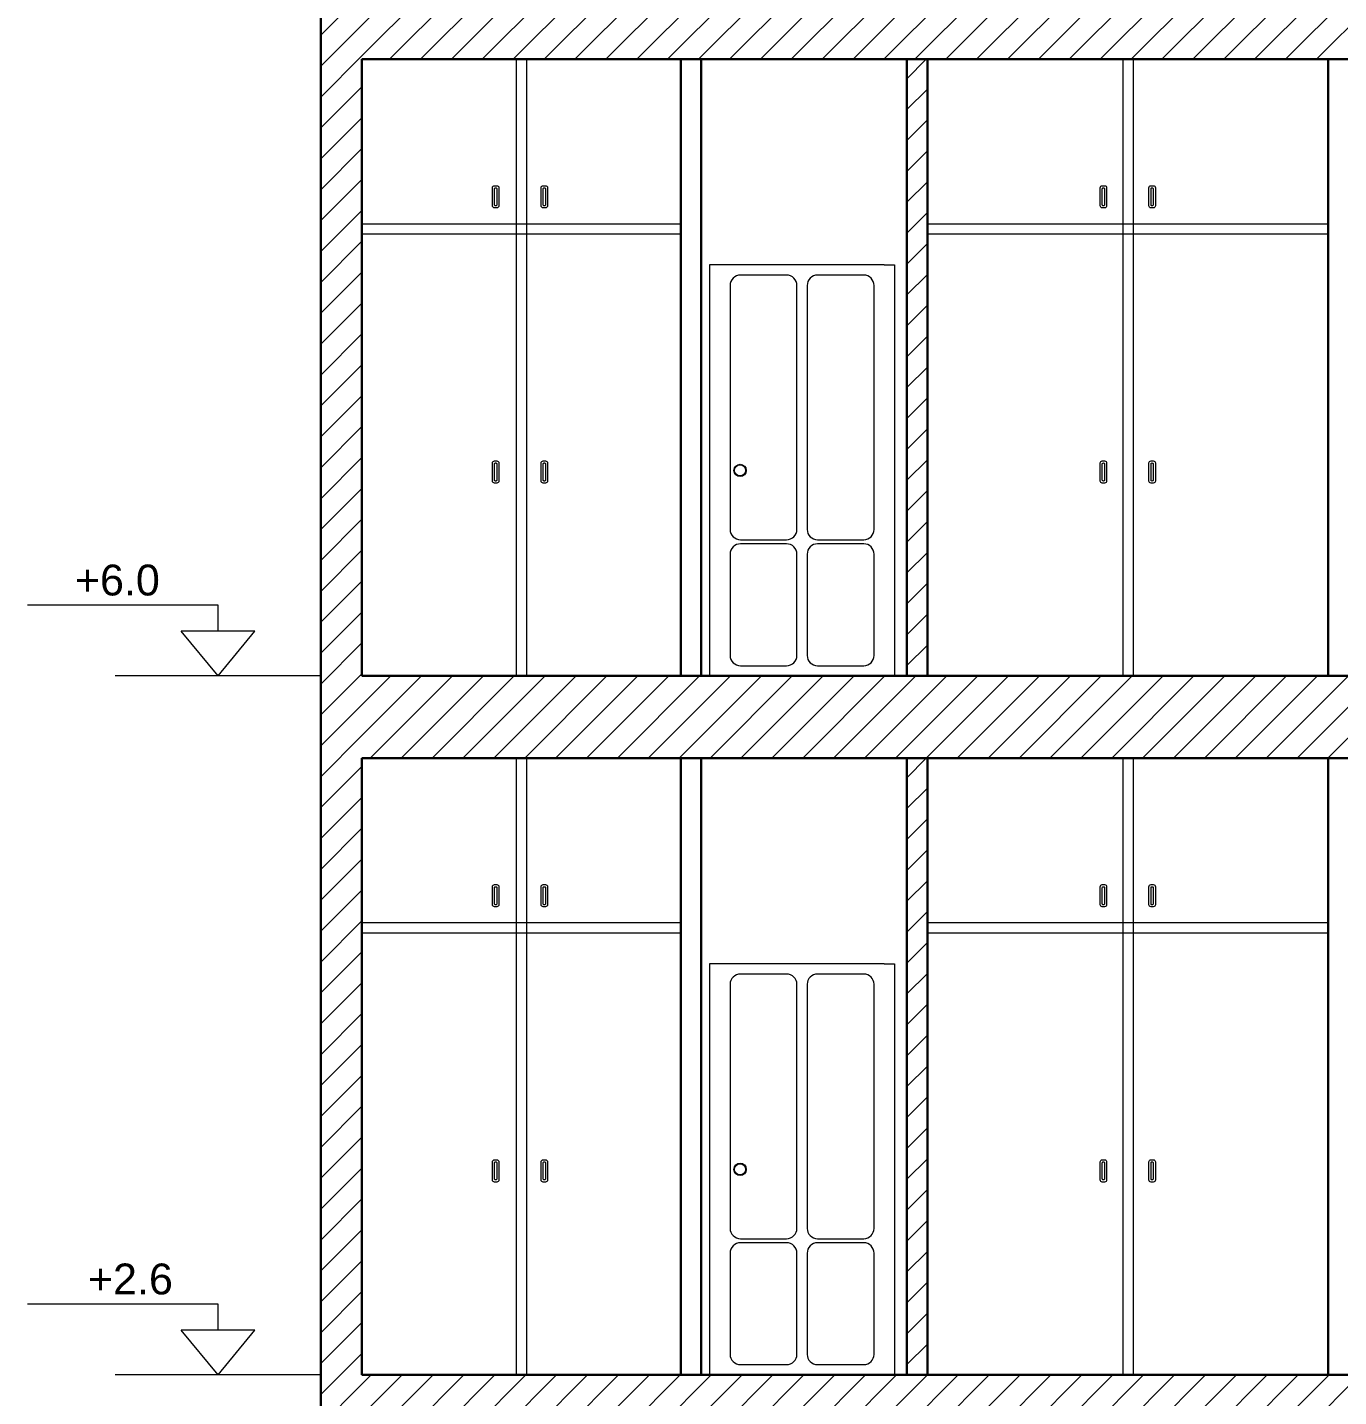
# Model space of a CAD drawing. Header units: inches. Extents: x 60.8 to 83.7, y 23.1 to 43.8.
# Drawn here: x 62.51 to 68.89, y 27.26 to 33.93 of the extents above; entities that cross this region are included whole.
import ezdxf

# ---------------------------------------------------------------- set-up
doc = ezdxf.new("R2010")
doc.units = ezdxf.units.IN
doc.header["$LTSCALE"] = 0.9
doc.header["$MEASUREMENT"] = 0
doc.styles.get("Standard").update_dxf_attribs({"font": 'arial.ttf'})

msp = doc.modelspace()

# ---------------------------------------------------------------- hatches: boundary and pattern name
at = {"lineweight": 9}
h = msp.add_hatch(dxfattribs=at)
h.set_pattern_fill('ANSI31', color=256, scale=0.85)
h.paths.add_polyline_path([(64.13859, 30.37018), (63.93859, 30.37018), (63.93859, 26.97018), (64.13859, 26.97018), (64.13859, 27.37018)])
h.paths.add_polyline_path([(64.13859, 33.77018), (63.93859, 33.77018), (63.93859, 30.37018), (64.13859, 30.37018), (64.13859, 30.77018)])
h.paths.add_polyline_path([(64.13859, 37.17018), (63.93859, 37.17018), (63.93859, 33.77018), (64.13859, 33.77018), (64.13859, 34.17018)])
h.paths.add_polyline_path([(64.13859, 40.57018), (63.93859, 40.57018), (63.93859, 37.17018), (64.13859, 37.17018), (64.13859, 37.57018)])
h.paths.add_polyline_path([(64.13859, 40.97018), (63.93859, 40.97018), (63.93859, 40.57018), (64.13859, 40.57018)])
h.paths.add_polyline_path([(73.73859, 40.97018), (73.53859, 40.97018), (73.53859, 40.57018), (73.73859, 40.57018)])
h.paths.add_polyline_path([(73.73859, 40.57018), (73.53859, 40.57018), (73.53859, 37.57018), (73.53859, 37.17018), (73.73859, 37.17018)])
h.paths.add_polyline_path([(73.73859, 37.17018), (73.53859, 37.17018), (73.53859, 34.17018), (73.53859, 33.77018), (73.73859, 33.77018)])
h.paths.add_polyline_path([(73.73859, 33.77018), (73.53859, 33.77018), (73.53859, 30.77018), (73.53859, 30.37018), (73.73859, 30.37018)])
h.paths.add_polyline_path([(73.73859, 30.37018), (73.53859, 30.37018), (73.53859, 27.37018), (73.53859, 26.97018), (73.73859, 26.97018)])
h.paths.add_polyline_path([(73.73859, 26.97018), (73.53859, 26.97018), (73.53859, 24.77018), (73.73859, 24.77018)])
h = msp.add_hatch(dxfattribs=at)
h.set_pattern_fill('ANSI31', color=256, scale=0.85)
h.paths.add_polyline_path([(73.53859, 40.97018), (64.13859, 40.97018), (64.13859, 40.57018), (73.53859, 40.57018)])
h.paths.add_polyline_path([(73.53859, 37.57018), (64.13859, 37.57018), (64.13859, 37.17018), (73.53859, 37.17018)])
h.paths.add_polyline_path([(73.53859, 34.17018), (64.13859, 34.17018), (64.13859, 33.77018), (73.53859, 33.77018)])
h.paths.add_polyline_path([(73.53859, 30.77018), (64.13859, 30.77018), (64.13859, 30.37018), (73.53859, 30.37018)])
h = msp.add_hatch(dxfattribs=at)
h.set_pattern_fill('ANSI31', color=256, scale=0.85)
h.set_pattern_definition([(45, (0, 3.4), (-0.0751301, 0.0751301), [])])
h.paths.add_polyline_path([(66.88859, 33.77018), (66.78859, 33.77018), (66.78859, 30.77018), (66.88859, 30.77018)])
h = msp.add_hatch(dxfattribs=at)
h.set_pattern_fill('ANSI31', color=256, scale=0.85)
h.paths.add_polyline_path([(66.88859, 30.37018), (66.78859, 30.37018), (66.78859, 27.37018), (66.88859, 27.37018)])
h = msp.add_hatch(dxfattribs=at)
h.set_pattern_fill('ANSI31', color=256, scale=0.85)
h.paths.add_polyline_path([(73.53859, 27.37018), (64.13859, 27.37018), (64.13859, 26.97018), (68.93859, 26.97018), (68.93859, 24.77018), (69.03859, 24.77018), (69.03859, 26.97018), (70.33859, 26.97018), (70.33859, 24.77018), (70.43859, 24.77018), (70.43859, 26.97018), (73.53859, 26.97018)])

# ---------------------------------------------------------------- linework, layer by layer
at = {"lineweight": 30}
for p, q in [((63.93859, 40.97018), (63.93859, 24.77018)), ((64.13859, 33.77018), (73.53859, 33.77018)), ((64.13859, 33.77018), (64.13859, 30.77018)), ((65.68859, 33.77018), (65.68859, 30.77018)), ((65.78859, 33.77018), (65.78859, 30.77018)), ((66.78859, 33.77018), (66.78859, 30.77018)), ((66.88859, 33.77018), (66.88859, 30.77018)), ((68.83859, 33.77018), (68.83859, 30.77018)), ((73.53859, 30.77018), (64.13859, 30.77018)), ((64.13859, 30.37018), (73.53859, 30.37018)), ((64.13859, 30.37018), (64.13859, 27.37018)), ((65.68859, 30.37018), (65.68859, 27.37018)), ((65.68859, 30.37018), (65.78859, 30.37018)), ((65.78859, 30.37018), (65.78859, 27.37018)), ((66.78859, 30.37018), (66.78859, 27.37018)), ((66.88859, 30.37018), (66.88859, 27.37018)), ((68.83859, 30.37018), (68.83859, 27.37018)), ((73.53859, 27.37018), (64.13859, 27.37018))]:
    msp.add_line(p, q, dxfattribs=at)
at = {"color": 32, "lineweight": 9, "true_color": 0xcd6928}
for p, q in [((64.88859, 33.77018), (64.88859, 30.77018)), ((64.93859, 33.77018), (64.93859, 30.77018)), ((67.83859, 33.77018), (67.83859, 30.77018)), ((67.88859, 33.77018), (67.88859, 30.77018)), ((64.13859, 32.97018), (65.68859, 32.97018)), ((66.88859, 32.97018), (68.83859, 32.97018)), ((64.13859, 32.92018), (65.68859, 32.92018)), ((66.88859, 32.92018), (68.83859, 32.92018)), ((64.88859, 30.37018), (64.88859, 27.37018)), ((64.93859, 30.37018), (64.93859, 27.37018)), ((67.83859, 30.37018), (67.83859, 27.37018)), ((67.88859, 30.37018), (67.88859, 27.37018)), ((64.13859, 29.57018), (65.68859, 29.57018)), ((64.13859, 29.52018), (65.68859, 29.52018)), ((66.88859, 29.57018), (68.83859, 29.57018)), ((66.88859, 29.52018), (68.83859, 29.52018))]:
    msp.add_line(p, q, dxfattribs=at)
at = {"color": 51, "lineweight": 9, "true_color": 0xf8f6b0}
for p, q in [((65.87901, 32.77018), (65.82901, 32.77018)), ((65.82901, 32.77018), (65.82901, 30.77018)), ((66.67901, 32.77018), (65.87901, 32.77018)), ((66.67901, 32.77018), (66.72901, 32.77018)), ((66.72901, 32.77018), (66.72901, 30.77018)), ((65.87901, 29.37018), (65.82901, 29.37018)), ((65.82901, 29.37018), (65.82901, 27.37018)), ((66.67901, 29.37018), (65.87901, 29.37018)), ((66.67901, 29.37018), (66.72901, 29.37018)), ((66.72901, 29.37018), (66.72901, 27.37018))]:
    msp.add_line(p, q, dxfattribs=at)
at = {"lineweight": 9}
for p, q in [((63.43859, 31.11418), (62.51127, 31.11418)), ((63.43859, 30.98842), (63.43859, 31.11418)), ((63.43859, 30.77018), (63.2599, 30.98842)), ((63.61728, 30.98842), (63.2599, 30.98842)), ((63.43859, 30.77018), (63.61728, 30.98842)), ((63.93859, 30.77018), (62.93859, 30.77018)), ((64.13859, 30.37018), (64.13859, 29.57018)), ((67.86359, 30.37018), (67.91359, 30.37018)), ((63.43859, 27.71418), (62.51127, 27.71418)), ((63.43859, 27.58842), (63.43859, 27.71418)), ((63.43859, 27.37018), (63.2599, 27.58842)), ((63.61728, 27.58842), (63.2599, 27.58842)), ((63.43859, 27.37018), (63.61728, 27.58842)), ((63.93859, 27.37018), (62.93859, 27.37018))]:
    msp.add_line(p, q, dxfattribs=at)
at = {"color": 32, "lineweight": 9, "true_color": 0xcd6928}
for points in [[(64.80423, 33.14512), (64.80423, 33.05728, -0.4142136), (64.79423, 33.04728), (64.78326, 33.04728, -0.4142136), (64.77326, 33.05728), (64.77326, 33.14512, -0.4142136), (64.78326, 33.15512), (64.79423, 33.15512, -0.4142136)], [(64.79423, 33.14012), (64.79423, 33.06228, -0.4142136), (64.78923, 33.05728), (64.78826, 33.05728, -0.4142136), (64.78326, 33.06228), (64.78326, 33.14012, -0.4142136), (64.78826, 33.14512), (64.78923, 33.14512, -0.4142136)], [(65.04112, 33.14512), (65.04112, 33.05728, -0.4142136), (65.03112, 33.04728), (65.02015, 33.04728, -0.4142136), (65.01015, 33.05728), (65.01015, 33.14512, -0.4142136), (65.02015, 33.15512), (65.03112, 33.15512, -0.4142136)], [(65.03112, 33.14012), (65.03112, 33.06228, -0.4142136), (65.02612, 33.05728), (65.02515, 33.05728, -0.4142136), (65.02015, 33.06228), (65.02015, 33.14012, -0.4142136), (65.02515, 33.14512), (65.02612, 33.14512, -0.4142136)], [(67.76035, 33.14512), (67.76035, 33.05728, -0.4142136), (67.75035, 33.04728), (67.73938, 33.04728, -0.4142136), (67.72938, 33.05728), (67.72938, 33.14512, -0.4142136), (67.73938, 33.15512), (67.75035, 33.15512, -0.4142136)], [(67.75035, 33.14012), (67.75035, 33.06228, -0.4142136), (67.74535, 33.05728), (67.74438, 33.05728, -0.4142136), (67.73938, 33.06228), (67.73938, 33.14012, -0.4142136), (67.74438, 33.14512), (67.74535, 33.14512, -0.4142136)], [(67.99723, 33.14512), (67.99723, 33.05728, -0.4142136), (67.98723, 33.04728), (67.97626, 33.04728, -0.4142136), (67.96626, 33.05728), (67.96626, 33.14512, -0.4142136), (67.97626, 33.15512), (67.98723, 33.15512, -0.4142136)], [(67.98723, 33.14012), (67.98723, 33.06228, -0.4142136), (67.98223, 33.05728), (67.98126, 33.05728, -0.4142136), (67.97626, 33.06228), (67.97626, 33.14012, -0.4142136), (67.98126, 33.14512), (67.98223, 33.14512, -0.4142136)], [(64.80423, 31.80641), (64.80423, 31.71856, -0.4142136), (64.79423, 31.70856), (64.78326, 31.70856, -0.4142136), (64.77326, 31.71856), (64.77326, 31.80641, -0.4142136), (64.78326, 31.81641), (64.79423, 31.81641, -0.4142136)], [(64.79423, 31.80141), (64.79423, 31.72356, -0.4142136), (64.78923, 31.71856), (64.78826, 31.71856, -0.4142136), (64.78326, 31.72356), (64.78326, 31.80141, -0.4142136), (64.78826, 31.80641), (64.78923, 31.80641, -0.4142136)], [(65.04112, 31.80641), (65.04112, 31.71856, -0.4142136), (65.03112, 31.70856), (65.02015, 31.70856, -0.4142136), (65.01015, 31.71856), (65.01015, 31.80641, -0.4142136), (65.02015, 31.81641), (65.03112, 31.81641, -0.4142136)], [(65.03112, 31.80141), (65.03112, 31.72356, -0.4142136), (65.02612, 31.71856), (65.02515, 31.71856, -0.4142136), (65.02015, 31.72356), (65.02015, 31.80141, -0.4142136), (65.02515, 31.80641), (65.02612, 31.80641, -0.4142136)], [(67.76035, 31.80641), (67.76035, 31.71856, -0.4142136), (67.75035, 31.70856), (67.73938, 31.70856, -0.4142136), (67.72938, 31.71856), (67.72938, 31.80641, -0.4142136), (67.73938, 31.81641), (67.75035, 31.81641, -0.4142136)], [(67.75035, 31.80141), (67.75035, 31.72356, -0.4142136), (67.74535, 31.71856), (67.74438, 31.71856, -0.4142136), (67.73938, 31.72356), (67.73938, 31.80141, -0.4142136), (67.74438, 31.80641), (67.74535, 31.80641, -0.4142136)], [(67.99723, 31.80641), (67.99723, 31.71856, -0.4142136), (67.98723, 31.70856), (67.97626, 31.70856, -0.4142136), (67.96626, 31.71856), (67.96626, 31.80641, -0.4142136), (67.97626, 31.81641), (67.98723, 31.81641, -0.4142136)], [(67.98723, 31.80141), (67.98723, 31.72356, -0.4142136), (67.98223, 31.71856), (67.98126, 31.71856, -0.4142136), (67.97626, 31.72356), (67.97626, 31.80141, -0.4142136), (67.98126, 31.80641), (67.98223, 31.80641, -0.4142136)], [(64.80423, 29.74512), (64.80423, 29.65728, -0.4142136), (64.79423, 29.64728), (64.78326, 29.64728, -0.4142136), (64.77326, 29.65728), (64.77326, 29.74512, -0.4142136), (64.78326, 29.75512), (64.79423, 29.75512, -0.4142136)], [(64.79423, 29.74012), (64.79423, 29.66228, -0.4142136), (64.78923, 29.65728), (64.78826, 29.65728, -0.4142136), (64.78326, 29.66228), (64.78326, 29.74012, -0.4142136), (64.78826, 29.74512), (64.78923, 29.74512, -0.4142136)], [(65.04112, 29.74512), (65.04112, 29.65728, -0.4142136), (65.03112, 29.64728), (65.02015, 29.64728, -0.4142136), (65.01015, 29.65728), (65.01015, 29.74512, -0.4142136), (65.02015, 29.75512), (65.03112, 29.75512, -0.4142136)], [(65.03112, 29.74012), (65.03112, 29.66228, -0.4142136), (65.02612, 29.65728), (65.02515, 29.65728, -0.4142136), (65.02015, 29.66228), (65.02015, 29.74012, -0.4142136), (65.02515, 29.74512), (65.02612, 29.74512, -0.4142136)], [(67.76035, 29.74512), (67.76035, 29.65728, -0.4142136), (67.75035, 29.64728), (67.73938, 29.64728, -0.4142136), (67.72938, 29.65728), (67.72938, 29.74512, -0.4142136), (67.73938, 29.75512), (67.75035, 29.75512, -0.4142136)], [(67.75035, 29.74012), (67.75035, 29.66228, -0.4142136), (67.74535, 29.65728), (67.74438, 29.65728, -0.4142136), (67.73938, 29.66228), (67.73938, 29.74012, -0.4142136), (67.74438, 29.74512), (67.74535, 29.74512, -0.4142136)], [(67.99723, 29.74512), (67.99723, 29.65728, -0.4142136), (67.98723, 29.64728), (67.97626, 29.64728, -0.4142136), (67.96626, 29.65728), (67.96626, 29.74512, -0.4142136), (67.97626, 29.75512), (67.98723, 29.75512, -0.4142136)], [(67.98723, 29.74012), (67.98723, 29.66228, -0.4142136), (67.98223, 29.65728), (67.98126, 29.65728, -0.4142136), (67.97626, 29.66228), (67.97626, 29.74012, -0.4142136), (67.98126, 29.74512), (67.98223, 29.74512, -0.4142136)], [(64.80423, 28.40641), (64.80423, 28.31856, -0.4142136), (64.79423, 28.30856), (64.78326, 28.30856, -0.4142136), (64.77326, 28.31856), (64.77326, 28.40641, -0.4142136), (64.78326, 28.41641), (64.79423, 28.41641, -0.4142136)], [(64.79423, 28.40141), (64.79423, 28.32356, -0.4142136), (64.78923, 28.31856), (64.78826, 28.31856, -0.4142136), (64.78326, 28.32356), (64.78326, 28.40141, -0.4142136), (64.78826, 28.40641), (64.78923, 28.40641, -0.4142136)], [(65.04112, 28.40641), (65.04112, 28.31856, -0.4142136), (65.03112, 28.30856), (65.02015, 28.30856, -0.4142136), (65.01015, 28.31856), (65.01015, 28.40641, -0.4142136), (65.02015, 28.41641), (65.03112, 28.41641, -0.4142136)], [(65.03112, 28.40141), (65.03112, 28.32356, -0.4142136), (65.02612, 28.31856), (65.02515, 28.31856, -0.4142136), (65.02015, 28.32356), (65.02015, 28.40141, -0.4142136), (65.02515, 28.40641), (65.02612, 28.40641, -0.4142136)], [(67.76035, 28.40641), (67.76035, 28.31856, -0.4142136), (67.75035, 28.30856), (67.73938, 28.30856, -0.4142136), (67.72938, 28.31856), (67.72938, 28.40641, -0.4142136), (67.73938, 28.41641), (67.75035, 28.41641, -0.4142136)], [(67.75035, 28.40141), (67.75035, 28.32356, -0.4142136), (67.74535, 28.31856), (67.74438, 28.31856, -0.4142136), (67.73938, 28.32356), (67.73938, 28.40141, -0.4142136), (67.74438, 28.40641), (67.74535, 28.40641, -0.4142136)], [(67.99723, 28.40641), (67.99723, 28.31856, -0.4142136), (67.98723, 28.30856), (67.97626, 28.30856, -0.4142136), (67.96626, 28.31856), (67.96626, 28.40641, -0.4142136), (67.97626, 28.41641), (67.98723, 28.41641, -0.4142136)], [(67.98723, 28.40141), (67.98723, 28.32356, -0.4142136), (67.98223, 28.31856), (67.98126, 28.31856, -0.4142136), (67.97626, 28.32356), (67.97626, 28.40141, -0.4142136), (67.98126, 28.40641), (67.98223, 28.40641, -0.4142136)]]:
    msp.add_lwpolyline(points, format="xyb", close=True, dxfattribs=at)
at = {"color": 51, "lineweight": 9, "true_color": 0xf8f6b0}
for points in [[(66.25401, 32.67018, 0.4142136), (66.20401, 32.72018), (65.97901, 32.72018, 0.4142136), (65.92901, 32.67018), (65.92901, 31.48295, 0.4142136), (65.97901, 31.43295), (66.20401, 31.43295, 0.4142136), (66.25401, 31.48295), (66.25401, 32.67018)], [(66.25401, 29.27018, 0.4142136), (66.20401, 29.32018), (65.97901, 29.32018, 0.4142136), (65.92901, 29.27018), (65.92901, 28.08295, 0.4142136), (65.97901, 28.03295), (66.20401, 28.03295, 0.4142136), (66.25401, 28.08295), (66.25401, 29.27018)]]:
    msp.add_lwpolyline(points, format="xyb", dxfattribs=at)
for points in [[(66.62901, 31.48295), (66.62901, 32.67018, 0.4142136), (66.57901, 32.72018), (66.35401, 32.72018, 0.4142136), (66.30401, 32.67018), (66.30401, 31.48295, 0.4142136), (66.35401, 31.43295), (66.57901, 31.43295, 0.4142136)], [(65.92901, 31.36295), (65.92901, 30.87018, 0.4142136), (65.97901, 30.82018), (66.20401, 30.82018, 0.4142136), (66.25401, 30.87018), (66.25401, 31.36295, 0.4142136), (66.20401, 31.41295), (65.97901, 31.41295, 0.4142136)], [(66.30401, 31.36295), (66.30401, 30.87018, 0.4142136), (66.35401, 30.82018), (66.57901, 30.82018, 0.4142136), (66.62901, 30.87018), (66.62901, 31.36295, 0.4142136), (66.57901, 31.41295), (66.35401, 31.41295, 0.4142136)], [(66.62901, 28.08295), (66.62901, 29.27018, 0.4142136), (66.57901, 29.32018), (66.35401, 29.32018, 0.4142136), (66.30401, 29.27018), (66.30401, 28.08295, 0.4142136), (66.35401, 28.03295), (66.57901, 28.03295, 0.4142136)], [(65.92901, 27.96295), (65.92901, 27.47018, 0.4142136), (65.97901, 27.42018), (66.20401, 27.42018, 0.4142136), (66.25401, 27.47018), (66.25401, 27.96295, 0.4142136), (66.20401, 28.01295), (65.97901, 28.01295, 0.4142136)], [(66.30401, 27.96295), (66.30401, 27.47018, 0.4142136), (66.35401, 27.42018), (66.57901, 27.42018, 0.4142136), (66.62901, 27.47018), (66.62901, 27.96295, 0.4142136), (66.57901, 28.01295), (66.35401, 28.01295, 0.4142136)]]:
    msp.add_lwpolyline(points, format="xyb", close=True, dxfattribs=at)
for centre, radius in [((65.97753, 31.77018), 0.03), ((65.97753, 31.77018), 0.027), ((65.97753, 28.37018), 0.03), ((65.97753, 28.37018), 0.027)]:
    msp.add_circle(centre, radius, dxfattribs=at)

# ---------------------------------------------------------------- texts
at = {"lineweight": 9, "char_height": 0.15, "attachment_point": 1}
for s, insert in [('+6.0', (62.74198, 31.31187)), ('+2.6', (62.80532, 27.91187))]:
    msp.add_mtext_dynamic_manual_height_columns(s, width=0.2417315, gutter_width=1, heights=[0], dxfattribs=dict(at, insert=insert))

doc.saveas('drawing.dxf')
